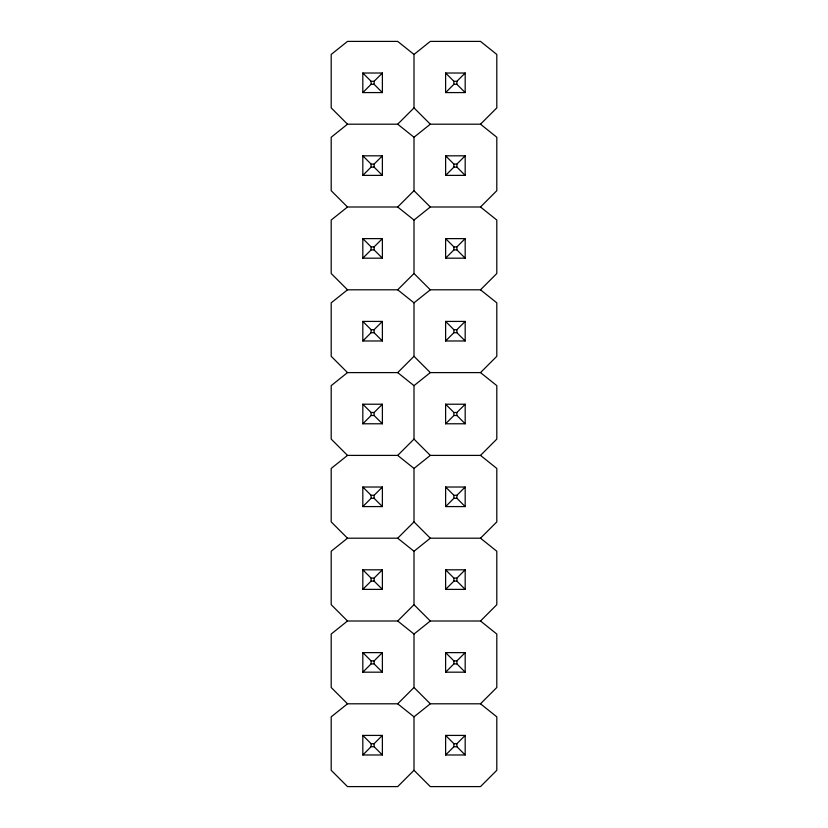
<?xml version="1.0" encoding="UTF-8"?>
<svg xmlns="http://www.w3.org/2000/svg" width="828" height="828" viewBox="0 0 828 828"><rect width="100%" height="100%" fill="white"/><g stroke="black" fill="none" stroke-linecap="round" stroke-linejoin="round"><path stroke-width="1.24" d="M362.819 92.581L371.099 84.301L374.101 84.301L382.381 92.581L362.819 92.581L362.819 73.019L382.381 73.019L382.381 92.581M362.819 73.019L371.099 81.299L374.101 81.299L382.381 73.019M347.501 207L331.2 190.699L331.2 137.241L347.501 124.2L397.699 124.2L414 107.899L414 54.441L430.301 41.4L480.499 41.4L496.8 54.441L496.8 107.899L480.499 124.2L430.301 124.2L414 137.241L414 190.699L397.699 207L347.501 207L331.2 220.041L331.2 273.499L347.501 289.8L397.699 289.8L414 302.841L414 356.299L430.301 372.6L480.499 372.6L496.8 385.641L496.8 439.099L480.499 455.4L430.301 455.4L414 468.441L414 521.899L397.699 538.2L347.501 538.2L331.2 551.241L331.2 604.699L347.501 621L397.699 621L414 634.041L414 687.499L397.699 703.8L347.501 703.8L331.2 716.841L331.2 770.299L347.501 786.6L397.699 786.6L414 770.299L414 716.841L430.301 703.8L480.499 703.8L496.8 716.841L496.8 770.299L480.499 786.6L430.301 786.6L414 770.299M362.819 175.381L371.099 167.101L374.101 167.101L382.381 175.381L362.819 175.381L362.819 155.819L382.381 155.819L382.381 175.381M362.819 155.819L371.099 164.099L374.101 164.099L382.381 155.819M445.619 92.581L453.899 84.301L456.901 84.301L465.181 92.581L445.619 92.581L445.619 73.019L465.181 73.019L465.181 92.581M445.619 73.019L453.899 81.299L456.901 81.299L465.181 73.019M362.819 258.181L371.099 249.901L374.101 249.901L382.381 258.181L362.819 258.181L362.819 238.619L382.381 238.619L382.381 258.181M362.819 238.619L371.099 246.899L374.101 246.899L382.381 238.619M445.619 175.381L453.899 167.101L456.901 167.101L465.181 175.381L445.619 175.381L445.619 155.819L465.181 155.819L465.181 175.381M445.619 155.819L453.899 164.099L456.901 164.099L465.181 155.819M397.699 289.8L414 273.499L414 220.041L430.301 207L480.499 207L496.8 220.041L496.8 273.499L480.499 289.8L430.301 289.8L414 302.841M480.499 207L496.8 190.699L496.8 137.241L480.499 124.2M362.819 340.981L371.099 332.701L374.101 332.701L382.381 340.981L362.819 340.981L362.819 321.419L382.381 321.419L382.381 340.981M362.819 321.419L371.099 329.699L374.101 329.699L382.381 321.419M445.619 258.181L453.899 249.901L453.899 246.899L445.619 238.619L445.619 258.181L465.181 258.181L465.181 238.619L445.619 238.619M453.899 246.899L456.901 246.899L465.181 238.619M414 468.441L397.699 455.4L347.501 455.4L331.2 439.099L331.2 385.641L347.501 372.6L397.699 372.6L414 356.299M362.819 423.781L371.099 415.501L374.101 415.501L382.381 423.781L362.819 423.781L362.819 404.219L382.381 404.219L382.381 423.781M362.819 404.219L371.099 412.499L374.101 412.499L382.381 404.219M445.619 340.981L453.899 332.701L456.901 332.701L465.181 340.981L445.619 340.981L445.619 321.419L465.181 321.419L465.181 340.981M445.619 321.419L453.899 329.699L456.901 329.699L465.181 321.419M397.699 455.4L414 439.099L414 385.641L430.301 372.6M480.499 372.6L496.8 356.299L496.8 302.841L480.499 289.8M362.819 506.581L371.099 498.301L374.101 498.301L382.381 506.581L362.819 506.581L362.819 487.019L382.381 487.019L382.381 506.581M362.819 487.019L371.099 495.299L374.101 495.299L382.381 487.019M445.619 423.781L453.899 415.501L456.901 415.501L465.181 423.781L445.619 423.781L445.619 404.219L465.181 404.219L465.181 423.781M445.619 404.219L453.899 412.499L456.901 412.499L465.181 404.219M362.819 589.381L371.099 581.101L374.101 581.101L382.381 589.381L362.819 589.381L362.819 569.819L382.381 569.819L382.381 589.381M362.819 569.819L371.099 578.099L374.101 578.099L382.381 569.819M445.619 506.581L453.899 498.301L456.901 498.301L465.181 506.581L445.619 506.581L445.619 487.019L465.181 487.019L465.181 506.581M445.619 487.019L453.899 495.299L456.901 495.299L465.181 487.019M397.699 621L414 604.699L414 551.241L430.301 538.2L480.499 538.2L496.8 551.241L496.8 604.699L480.499 621L430.301 621L414 634.041M480.499 538.2L496.8 521.899L496.8 468.441L480.499 455.4M362.819 672.181L371.099 663.901L374.101 663.901L382.381 672.181L362.819 672.181L362.819 652.619L382.381 652.619L382.381 672.181M362.819 652.619L371.099 660.899L374.101 660.899L382.381 652.619M445.619 589.381L453.899 581.101L456.901 581.101L465.181 589.381L445.619 589.381L445.619 569.819L465.181 569.819L465.181 589.381M445.619 569.819L453.899 578.099L456.901 578.099L465.181 569.819M362.819 754.981L371.099 746.701L374.101 746.701L382.381 754.981L362.819 754.981L362.819 735.419L382.381 735.419L382.381 754.981M362.819 735.419L371.099 743.699L374.101 743.699L382.381 735.419M445.619 672.181L453.899 663.901L456.901 663.901L465.181 672.181L445.619 672.181L445.619 652.619L465.181 652.619L465.181 672.181M445.619 652.619L453.899 660.899L456.901 660.899L465.181 652.619M480.499 703.8L496.8 687.499L496.8 634.041L480.499 621M445.619 754.981L453.899 746.701L456.901 746.701L465.181 754.981L445.619 754.981L445.619 735.419L465.181 735.419L465.181 754.981M445.619 735.419L453.899 743.699L456.901 743.699L465.181 735.419M347.501 289.8L331.2 302.841L331.2 356.299L347.501 372.6M347.501 455.4L331.2 468.441L331.2 521.899L347.501 538.2M347.501 621L331.2 634.041L331.2 687.499L347.501 703.8M453.899 249.901L456.901 249.901L465.181 258.181M414 54.441L397.699 41.4L347.501 41.4L331.2 54.441L331.2 107.899L347.501 124.2M397.699 124.2L414 137.241M397.699 207L414 220.041M397.699 372.6L414 385.641M397.699 538.2L414 551.241M397.699 703.8L414 716.841M414 107.899L430.301 124.2M414 190.699L430.301 207M414 273.499L430.301 289.8M414 439.099L430.301 455.4M414 521.899L430.301 538.2M414 604.699L430.301 621M414 687.499L430.301 703.8M456.901 81.299L456.901 84.301M456.901 164.099L456.901 167.101M456.901 246.899L456.901 249.901M456.901 329.699L456.901 332.701M456.901 412.499L456.901 415.501M456.901 495.299L456.901 498.301M456.901 578.099L456.901 581.101M456.901 660.899L456.901 663.901M456.901 743.699L456.901 746.701M453.899 81.299L453.899 84.301M453.899 164.099L453.899 167.101M453.899 329.699L453.899 332.701M453.899 412.499L453.899 415.501M453.899 495.299L453.899 498.301M453.899 578.099L453.899 581.101M453.899 660.899L453.899 663.901M453.899 743.699L453.899 746.701M374.101 81.299L374.101 84.301M374.101 164.099L374.101 167.101M374.101 246.899L374.101 249.901M374.101 329.699L374.101 332.701M374.101 412.499L374.101 415.501M374.101 495.299L374.101 498.301M374.101 578.099L374.101 581.101M374.101 660.899L374.101 663.901M374.101 743.699L374.101 746.701M371.099 81.299L371.099 84.301M371.099 164.099L371.099 167.101M371.099 246.899L371.099 249.901M371.099 329.699L371.099 332.701M371.099 412.499L371.099 415.501M371.099 495.299L371.099 498.301M371.099 578.099L371.099 581.101M371.099 660.899L371.099 663.901M371.099 743.699L371.099 746.701"/></g></svg>
